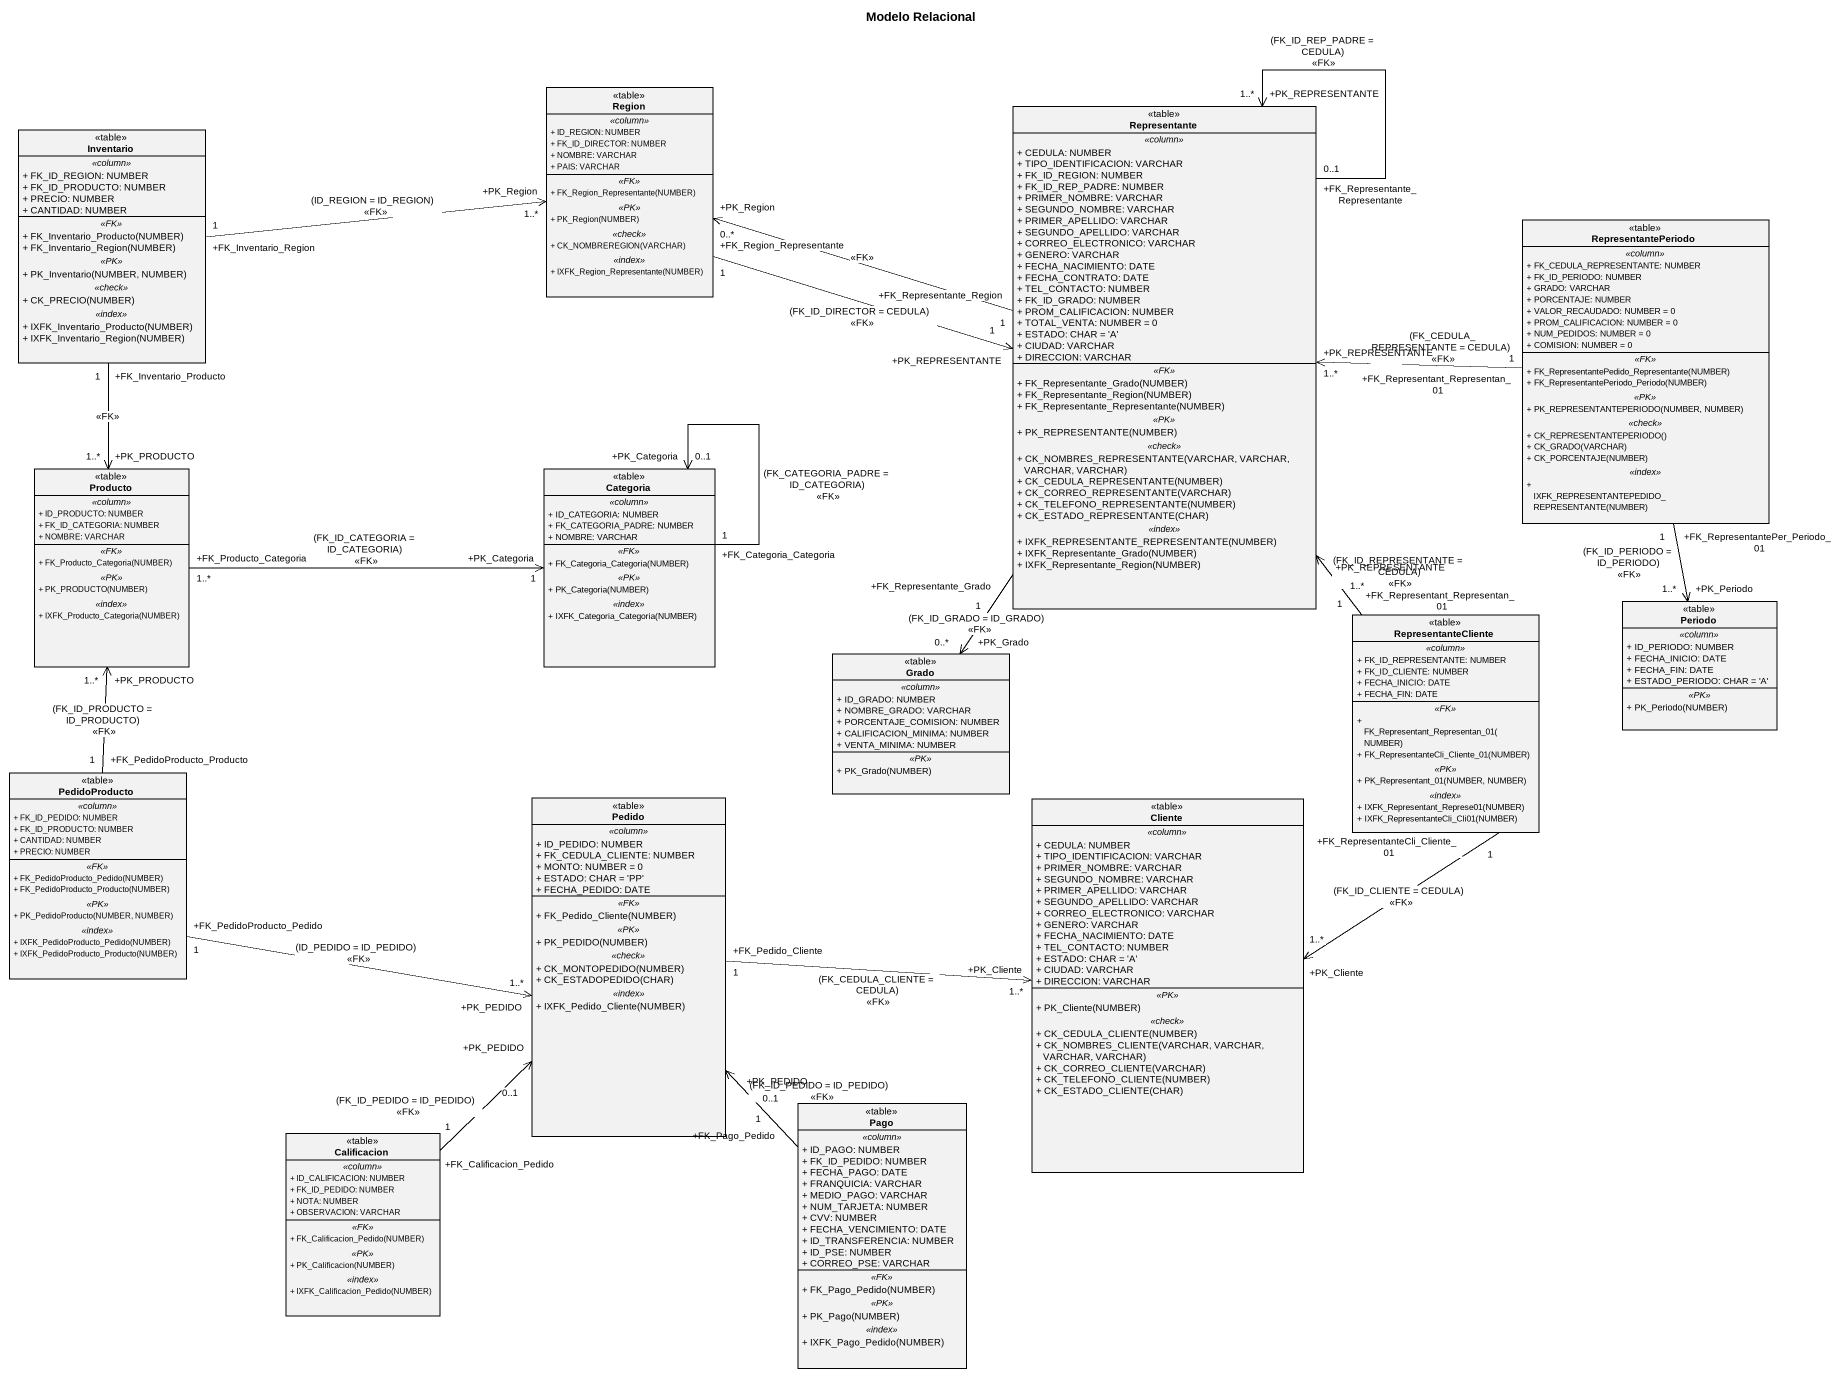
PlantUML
@startuml
title Modelo Relacional
hide circle
hide empty members
skinparam classAttributeIconSize 0
class Region <<table>> {
  .. <<column>> ..
  + ID_REGION: NUMBER
  + FK_ID_DIRECTOR: NUMBER
  + NOMBRE: VARCHAR
  + PAIS: VARCHAR
  .. <<FK>> ..
  + FK_Region_Representante(NUMBER)
  .. <<PK>> ..
  + PK_Region(NUMBER)
  .. <<check>> ..
  + CK_NOMBREREGION(VARCHAR)
  .. <<index>> ..
  + IXFK_Region_Representante(NUMBER)
}
class Representante <<table>> {
  .. <<column>> ..
  + CEDULA: NUMBER
  + TIPO_IDENTIFICACION: VARCHAR
  + FK_ID_REGION: NUMBER
  + FK_ID_REP_PADRE: NUMBER
  + PRIMER_NOMBRE: VARCHAR
  + SEGUNDO_NOMBRE: VARCHAR
  + PRIMER_APELLIDO: VARCHAR
  + SEGUNDO_APELLIDO: VARCHAR
  + CORREO_ELECTRONICO: VARCHAR
  + GENERO: VARCHAR
  + FECHA_NACIMIENTO: DATE
  + FECHA_CONTRATO: DATE
  + TEL_CONTACTO: NUMBER
  + FK_ID_GRADO: NUMBER
  + PROM_CALIFICACION: NUMBER
  + TOTAL_VENTA: NUMBER = 0
  + ESTADO: CHAR = 'A'
  + CIUDAD: VARCHAR
  + DIRECCION: VARCHAR
  .. <<FK>> ..
  + FK_Representante_Grado(NUMBER)
  + FK_Representante_Region(NUMBER)
  + FK_Representante_Representante(NUMBER)
  .. <<PK>> ..
  + PK_REPRESENTANTE(NUMBER)
  .. <<check>> ..
  + CK_NOMBRES_REPRESENTANTE(VARCHAR, VARCHAR, VARCHAR, VARCHAR)
  + CK_CEDULA_REPRESENTANTE(NUMBER)
  + CK_CORREO_REPRESENTANTE(VARCHAR)
  + CK_TELEFONO_REPRESENTANTE(NUMBER)
  + CK_ESTADO_REPRESENTANTE(CHAR)
  .. <<index>> ..
  + IXFK_REPRESENTANTE_REPRESENTANTE(NUMBER)
  + IXFK_Representante_Grado(NUMBER)
  + IXFK_Representante_Region(NUMBER)
}
class Inventario <<table>> {
  .. <<column>> ..
  + FK_ID_REGION: NUMBER
  + FK_ID_PRODUCTO: NUMBER
  + PRECIO: NUMBER
  + CANTIDAD: NUMBER
  .. <<FK>> ..
  + FK_Inventario_Producto(NUMBER)
  + FK_Inventario_Region(NUMBER)
  .. <<PK>> ..
  + PK_Inventario(NUMBER, NUMBER)
  .. <<check>> ..
  + CK_PRECIO(NUMBER)
  .. <<index>> ..
  + IXFK_Inventario_Producto(NUMBER)
  + IXFK_Inventario_Region(NUMBER)
}
class RepresentantePeriodo <<table>> {
  .. <<column>> ..
  + FK_CEDULA_REPRESENTANTE: NUMBER
  + FK_ID_PERIODO: NUMBER
  + GRADO: VARCHAR
  + PORCENTAJE: NUMBER
  + VALOR_RECAUDADO: NUMBER = 0
  + PROM_CALIFICACION: NUMBER = 0
  + NUM_PEDIDOS: NUMBER = 0
  + COMISION: NUMBER = 0
  .. <<FK>> ..
  + FK_RepresentantePedido_Representante(NUMBER)
  + FK_RepresentantePeriodo_Periodo(NUMBER)
  .. <<PK>> ..
  + PK_REPRESENTANTEPERIODO(NUMBER, NUMBER)
  .. <<check>> ..
  + CK_REPRESENTANTEPERIODO()
  + CK_GRADO(VARCHAR)
  + CK_PORCENTAJE(NUMBER)
  .. <<index>> ..
  + IXFK_REPRESENTANTEPEDIDO_REPRESENTANTE(NUMBER)
}
class Producto <<table>> {
  .. <<column>> ..
  + ID_PRODUCTO: NUMBER
  + FK_ID_CATEGORIA: NUMBER
  + NOMBRE: VARCHAR
  .. <<FK>> ..
  + FK_Producto_Categoria(NUMBER)
  .. <<PK>> ..
  + PK_PRODUCTO(NUMBER)
  .. <<index>> ..
  + IXFK_Producto_Categoria(NUMBER)
}
class Categoria <<table>> {
  .. <<column>> ..
  + ID_CATEGORIA: NUMBER
  + FK_CATEGORIA_PADRE: NUMBER
  + NOMBRE: VARCHAR
  .. <<FK>> ..
  + FK_Categoria_Categoria(NUMBER)
  .. <<PK>> ..
  + PK_Categoria(NUMBER)
  .. <<index>> ..
  + IXFK_Categoria_Categoria(NUMBER)
}
class RepresentanteCliente <<table>> {
  .. <<column>> ..
  + FK_ID_REPRESENTANTE: NUMBER
  + FK_ID_CLIENTE: NUMBER
  + FECHA_INICIO: DATE
  + FECHA_FIN: DATE
  .. <<FK>> ..
  + FK_Representant_Representan_01(NUMBER)
  + FK_RepresentanteCli_Cliente_01(NUMBER)
  .. <<PK>> ..
  + PK_Representant_01(NUMBER, NUMBER)
  .. <<index>> ..
  + IXFK_Representant_Represe01(NUMBER)
  + IXFK_RepresentanteCli_Cli01(NUMBER)
}
class Periodo <<table>> {
  .. <<column>> ..
  + ID_PERIODO: NUMBER
  + FECHA_INICIO: DATE
  + FECHA_FIN: DATE
  + ESTADO_PERIODO: CHAR = 'A'
  .. <<PK>> ..
  + PK_Periodo(NUMBER)
}
class Grado <<table>> {
  .. <<column>> ..
  + ID_GRADO: NUMBER
  + NOMBRE_GRADO: VARCHAR
  + PORCENTAJE_COMISION: NUMBER
  + CALIFICACION_MINIMA: NUMBER
  + VENTA_MINIMA: NUMBER
  .. <<PK>> ..
  + PK_Grado(NUMBER)
}
class PedidoProducto <<table>> {
  .. <<column>> ..
  + FK_ID_PEDIDO: NUMBER
  + FK_ID_PRODUCTO: NUMBER
  + CANTIDAD: NUMBER
  + PRECIO: NUMBER
  .. <<FK>> ..
  + FK_PedidoProducto_Pedido(NUMBER)
  + FK_PedidoProducto_Producto(NUMBER)
  .. <<PK>> ..
  + PK_PedidoProducto(NUMBER, NUMBER)
  .. <<index>> ..
  + IXFK_PedidoProducto_Pedido(NUMBER)
  + IXFK_PedidoProducto_Producto(NUMBER)
}
class Pedido <<table>> {
  .. <<column>> ..
  + ID_PEDIDO: NUMBER
  + FK_CEDULA_CLIENTE: NUMBER
  + MONTO: NUMBER = 0
  + ESTADO: CHAR = 'PP'
  + FECHA_PEDIDO: DATE
  .. <<FK>> ..
  + FK_Pedido_Cliente(NUMBER)
  .. <<PK>> ..
  + PK_PEDIDO(NUMBER)
  .. <<check>> ..
  + CK_MONTOPEDIDO(NUMBER)
  + CK_ESTADOPEDIDO(CHAR)
  .. <<index>> ..
  + IXFK_Pedido_Cliente(NUMBER)
}
class Cliente <<table>> {
  .. <<column>> ..
  + CEDULA: NUMBER
  + TIPO_IDENTIFICACION: VARCHAR
  + PRIMER_NOMBRE: VARCHAR
  + SEGUNDO_NOMBRE: VARCHAR
  + PRIMER_APELLIDO: VARCHAR
  + SEGUNDO_APELLIDO: VARCHAR
  + CORREO_ELECTRONICO: VARCHAR
  + GENERO: VARCHAR
  + FECHA_NACIMIENTO: DATE
  + TEL_CONTACTO: NUMBER
  + ESTADO: CHAR = 'A'
  + CIUDAD: VARCHAR
  + DIRECCION: VARCHAR
  .. <<PK>> ..
  + PK_Cliente(NUMBER)
  .. <<check>> ..
  + CK_CEDULA_CLIENTE(NUMBER)
  + CK_NOMBRES_CLIENTE(VARCHAR, VARCHAR, VARCHAR, VARCHAR)
  + CK_CORREO_CLIENTE(VARCHAR)
  + CK_TELEFONO_CLIENTE(NUMBER)
  + CK_ESTADO_CLIENTE(CHAR)
}
class Pago <<table>> {
  .. <<column>> ..
  + ID_PAGO: NUMBER
  + FK_ID_PEDIDO: NUMBER
  + FECHA_PAGO: DATE
  + FRANQUICIA: VARCHAR
  + MEDIO_PAGO: VARCHAR
  + NUM_TARJETA: NUMBER
  + CVV: NUMBER
  + FECHA_VENCIMIENTO: DATE
  + ID_TRANSFERENCIA: NUMBER
  + ID_PSE: NUMBER
  + CORREO_PSE: VARCHAR
  .. <<FK>> ..
  + FK_Pago_Pedido(NUMBER)
  .. <<PK>> ..
  + PK_Pago(NUMBER)
  .. <<index>> ..
  + IXFK_Pago_Pedido(NUMBER)
}
class Calificacion <<table>> {
  .. <<column>> ..
  + ID_CALIFICACION: NUMBER
  + FK_ID_PEDIDO: NUMBER
  + NOTA: NUMBER
  + OBSERVACION: VARCHAR
  .. <<FK>> ..
  + FK_Calificacion_Pedido(NUMBER)
  .. <<PK>> ..
  + PK_Calificacion(NUMBER)
  .. <<index>> ..
  + IXFK_Calificacion_Pedido(NUMBER)
}
Region "+FK_Region_Representante\n1" -right-> "+PK_REPRESENTANTE\n1" Representante : (FK_ID_DIRECTOR = CEDULA)\n<<FK>>
Representante "+FK_Representante_Region\n1" -left-> "+PK_Region\n0..*" Region : <<FK>>
Representante "+FK_Representante_Representante\n0..1" --> "+PK_REPRESENTANTE\n1..*" Representante : (FK_ID_REP_PADRE = CEDULA)\n<<FK>>
Representante "+FK_Representante_Grado\n1" --> "+PK_Grado\n0..*" Grado : (FK_ID_GRADO = ID_GRADO)\n<<FK>>
Inventario "+FK_Inventario_Region\n1" -right-> "+PK_Region\n1..*" Region : (ID_REGION = ID_REGION)\n<<FK>>
Inventario "+FK_Inventario_Producto\n1" --> "+PK_PRODUCTO\n1..*" Producto : <<FK>>
RepresentantePeriodo "+FK_Representant_Representan_01\n1" -left-> "+PK_REPRESENTANTE\n1..*" Representante : (FK_CEDULA_REPRESENTANTE = CEDULA)\n<<FK>>
RepresentantePeriodo "+FK_RepresentantePer_Periodo_01\n1" --> "+PK_Periodo\n1..*" Periodo : (FK_ID_PERIODO = ID_PERIODO)\n<<FK>>
Producto "+FK_Producto_Categoria\n1..*" -right-> "+PK_Categoria\n1" Categoria : (FK_ID_CATEGORIA = ID_CATEGORIA)\n<<FK>>
Categoria "+FK_Categoria_Categoria\n1" --> "+PK_Categoria\n0..1" Categoria : (FK_CATEGORIA_PADRE = ID_CATEGORIA)\n<<FK>>
RepresentanteCliente "+FK_Representant_Representan_01\n1" -up-> "+PK_REPRESENTANTE\n1..*" Representante : (FK_ID_REPRESENTANTE = CEDULA)\n<<FK>>
RepresentanteCliente "+FK_RepresentanteCli_Cliente_01\n1" --> "+PK_Cliente\n1..*" Cliente : (FK_ID_CLIENTE = CEDULA)\n<<FK>>
PedidoProducto "+FK_PedidoProducto_Producto\n1" -up-> "+PK_PRODUCTO\n1..*" Producto : (FK_ID_PRODUCTO = ID_PRODUCTO)\n<<FK>>
PedidoProducto "+FK_PedidoProducto_Pedido\n1" -right-> "+PK_PEDIDO\n1..*" Pedido : (ID_PEDIDO = ID_PEDIDO)\n<<FK>>
Pedido "+FK_Pedido_Cliente\n1" -right-> "+PK_Cliente\n1..*" Cliente : (FK_CEDULA_CLIENTE = CEDULA)\n<<FK>>
Pago "+FK_Pago_Pedido\n1" -up-> "+PK_PEDIDO\n0..1" Pedido : (FK_ID_PEDIDO = ID_PEDIDO)\n<<FK>>
Calificacion "+FK_Calificacion_Pedido\n1" -up-> "+PK_PEDIDO\n0..1" Pedido : (FK_ID_PEDIDO = ID_PEDIDO)\n<<FK>>
@enduml
